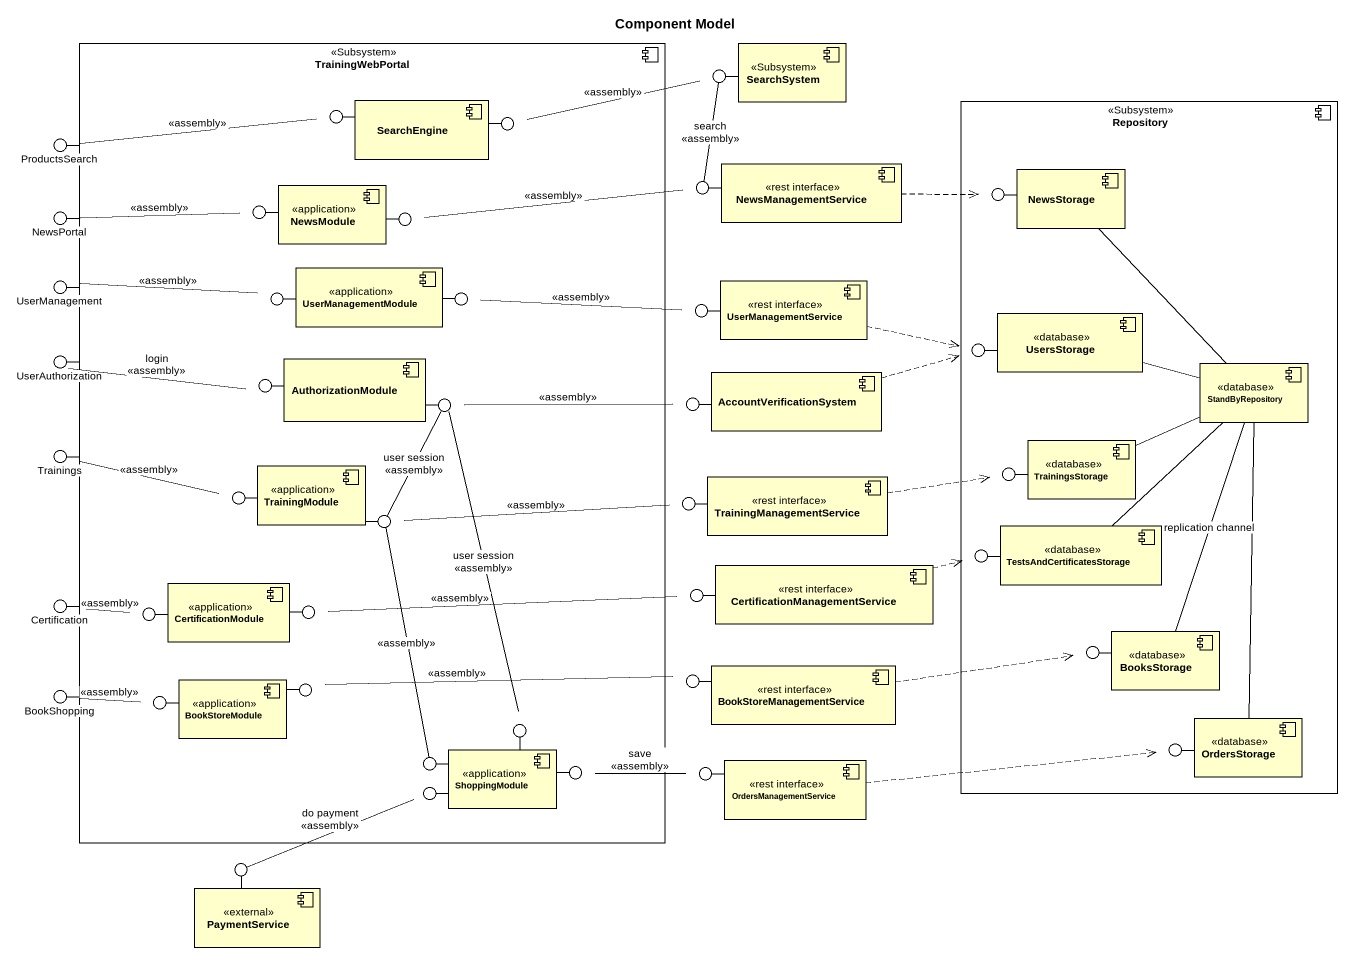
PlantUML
@startuml
title Component Model
component TrainingWebPortal <<Subsystem>> {
  component SearchEngine
  component NewsModule <<application>>
  component UserManagementModule <<application>>
  component AuthorizationModule
  component TrainingModule <<application>>
  component CertificationModule <<application>>
  component BookStoreModule <<application>>
  component ShoppingModule <<application>>
}
() " " as lollipop1
component SearchSystem <<Subsystem>>
() " " as lollipop2
() " " as lollipop3
component Repository <<Subsystem>> {
  component NewsStorage
  component UsersStorage <<database>>
  component StandByRepository <<database>>
  component TrainingsStorage <<database>>
  component TestsAndCertificatesStorage <<database>>
  component BooksStorage <<database>>
  component OrdersStorage <<database>>
}
() ProductsSearch
() " " as lollipop4
() " " as lollipop5
component NewsManagementService <<rest interface>>
() " " as lollipop6
() NewsPortal
() " " as lollipop7
() UserManagement
() " " as lollipop8
() " " as lollipop9
component UserManagementService <<rest interface>>
() " " as lollipop10
() UserAuthorization
() " " as lollipop11
component AccountVerificationSystem
() " " as lollipop12
() " " as lollipop13
() " " as lollipop14
() Trainings
() " " as lollipop15
() " " as lollipop16
() " " as lollipop17
() " " as lollipop18
component TrainingManagementService <<rest interface>>
() " " as lollipop19
() Certification
() " " as lollipop20
component "CertificationManagementService" as CertificationManagementServi <<rest interface>>
() " " as lollipop21
() " " as lollipop22
() " " as lollipop23
() BookShopping
() " " as lollipop24
() " " as lollipop25
component BookStoreManagementService <<rest interface>>
() " " as lollipop26
() " " as lollipop27
() " " as lollipop28
() " " as lollipop29
() " " as lollipop30
component OrdersManagementService <<rest interface>>
() " " as lollipop31
() " " as lollipop32
() " " as lollipop33
component PaymentService <<external>>
SearchSystem -left- lollipop1
SearchEngine -left- lollipop2
SearchEngine -right- lollipop3
TrainingWebPortal -up- ProductsSearch
NewsModule -left- lollipop4
NewsManagementService -left- lollipop5
NewsStorage -left- lollipop6
TrainingWebPortal -up- NewsPortal
NewsModule -right- lollipop7
TrainingWebPortal -left- UserManagement
UserManagementModule -left- lollipop8
UserManagementModule -right- lollipop9
UserManagementService -left- lollipop10
TrainingWebPortal -left- UserAuthorization
AuthorizationModule -left- lollipop11
UsersStorage -left- lollipop12
AuthorizationModule -right- lollipop13
AccountVerificationSystem -left- lollipop14
TrainingWebPortal -left- Trainings
TrainingsStorage -left- lollipop15
TrainingModule -left- lollipop16
TrainingModule -right- lollipop17
TrainingManagementService -left- lollipop18
TestsAndCertificatesStorage -left- lollipop19
TrainingWebPortal -left- Certification
CertificationManagementServi -left- lollipop20
CertificationModule -left- lollipop21
CertificationModule -right- lollipop22
BooksStorage -left- lollipop23
TrainingWebPortal -- BookShopping
BookStoreModule -right- lollipop24
BookStoreManagementService -left- lollipop25
BookStoreModule -left- lollipop26
ShoppingModule -up- lollipop27
ShoppingModule -left- lollipop28
ShoppingModule -right- lollipop29
OrdersManagementService -left- lollipop30
OrdersStorage -left- lollipop31
ShoppingModule -left- lollipop32
PaymentService -up- lollipop33
lollipop1 -- lollipop5 : search\n<<assembly>>
lollipop3 -right- lollipop1 : <<assembly>>
ProductsSearch -right- lollipop2 : <<assembly>>
NewsManagementService .right.> lollipop6
NewsPortal -right- lollipop4 : <<assembly>>
lollipop7 -right- lollipop5 : <<assembly>>
UserManagement -right- lollipop8 : <<assembly>>
lollipop9 -right- lollipop10 : <<assembly>>
UserManagementService .right.> lollipop12
UserAuthorization -right- lollipop11 : login\n<<assembly>>
AccountVerificationSystem .right.> lollipop12
StandByRepository -up- NewsStorage
StandByRepository -left- UsersStorage
StandByRepository -left- TrainingsStorage
StandByRepository -- TestsAndCertificatesStorage
StandByRepository -- BooksStorage : replication channel
StandByRepository -- OrdersStorage
lollipop14 -left- lollipop13 : <<assembly>>
Trainings -right- lollipop16 : <<assembly>>
lollipop17 -up- lollipop13 : user session\n<<assembly>>
lollipop17 -right- lollipop18 : <<assembly>>
lollipop17 -- lollipop28 : <<assembly>>
TrainingManagementService .right.> lollipop15
Certification -right- lollipop21 : <<assembly>>
CertificationManagementServi .right.> lollipop19
lollipop22 -right- lollipop20 : <<assembly>>
BookShopping -right- lollipop26 : <<assembly>>
lollipop24 -right- lollipop25 : <<assembly>>
BookStoreManagementService .right.> lollipop23
lollipop27 -up- lollipop13 : user session\n<<assembly>>
lollipop30 -left- lollipop29 : save\n<<assembly>>
OrdersManagementService .right.> lollipop31
lollipop32 -left- lollipop33 : do payment\n<<assembly>>
@enduml
